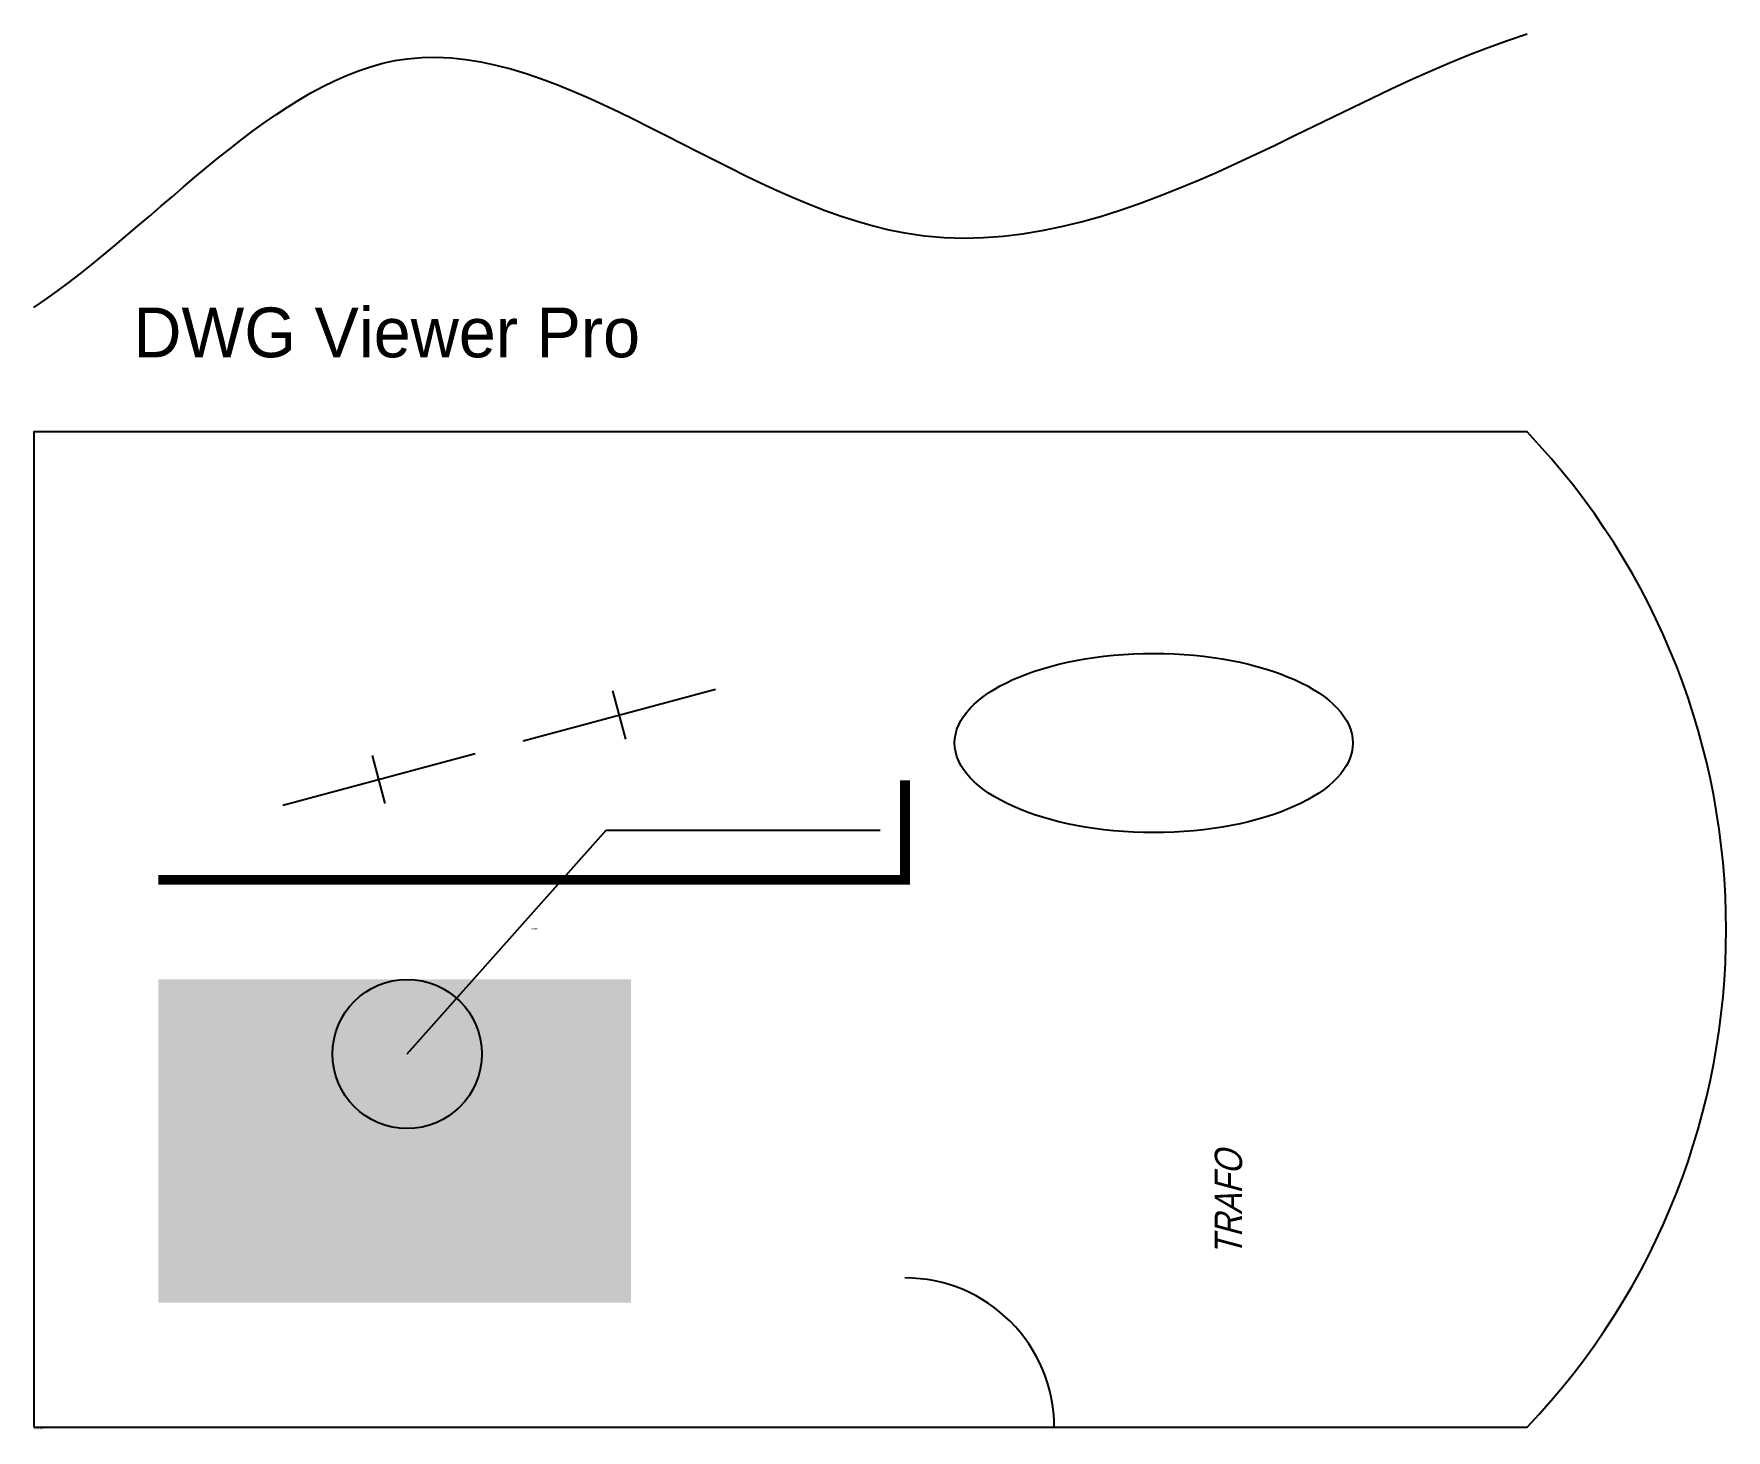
# Model space of a CAD drawing. Extents: x 0 to 136, y 0 to 112.
import ezdxf
from ezdxf.enums import TextEntityAlignment as Align

# ---------------------------------------------------------------- set-up
doc = ezdxf.new("R2010")
doc.units = 0
for name, color, linetype in [('COLUMNS', 5, 'Continuous'), ('HATCH', 4, 'Continuous'), ('SITE', 2, 'Continuous'), ('TEXT', 3, 'Continuous'), ('WALLS', 1, 'Continuous')]:
    doc.layers.add(name, color=color, linetype=linetype)
doc.dimstyles.get("Standard").update_dxf_attribs({"dimtxt": 0.18, "dimasz": 0.18, "dimexe": 1.25, "dimexo": 0.625, "dimtad": 1, "dimdsep": 46, "dimtxsty": 'Standard', "dimsah": 1, "dimcen": 0.09, "dimadec": 0, "dimazin": 0, "dimtfac": 1, "dimtofl": 0, "dimtmove": 0, "dimatfit": 3, "dimfxl": 1, "dimarcsym": 0})

# ---------------------------------------------------------------- blocks, each defined once
blk = doc.blocks.new('WINDOW')
at = {"layer": 'WALLS'}
for p, q in [((8, -2), (8, 2)), ((0, 0), (16, 0))]:
    blk.add_line(p, q, dxfattribs=at)
blk = doc.blocks.new('PAIR')
for p in [(0, 0), (20, 0)]:
    blk.add_blockref('WINDOW', p)
blk = doc.blocks.new('*D67')
blk.add_line((0, 0), (120, 0))
at = {"layer": 'defpoints'}
for p in [(120, 14), (0, 0), (120, 0)]:
    blk.add_point(p, dxfattribs=at)
at = {"color": 0, "insert": (0, 0), "char_height": 0.18, "attachment_point": 1}
blk.add_mtext('120.00', dxfattribs=at)

msp = doc.modelspace()

# ---------------------------------------------------------------- hatches: boundary and pattern name
at = {"layer": 'HATCH'}
msp.add_hatch(color=256, dxfattribs=at).paths.add_polyline_path([(10, 10), (48, 10), (48, 36), (10, 36)], flags=0)

# ---------------------------------------------------------------- linework, layer by layer
at = {"layer": 'COLUMNS'}
msp.add_circle((30, 30), 6, dxfattribs=at)
msp.add_ellipse((90, 55), major_axis=(16, 0), ratio=0.45, dxfattribs=at)
at = {"layer": 'SITE', "const_width": 0.8}
msp.add_lwpolyline([(10, 44), (70, 44), (70, 52)], dxfattribs=at)
at = {"layer": 'SITE', "start_tangent": (30, 20), "end_tangent": (50, 16)}
msp.add_spline([(0, 90), (30, 110), (70, 96), (120, 112)], degree=1, dxfattribs=at)
at = {"layer": 'WALLS'}
msp.add_lwpolyline([(0, 0), (120, 0, 0.4), (120, 80), (0, 80)], format="xyb", close=True, dxfattribs=at)
msp.add_arc((70, 0), 12, 0, 90, dxfattribs=at)

# ---------------------------------------------------------------- block references
at = {"layer": 'WALLS', "rotation": 15}
msp.add_blockref('PAIR', (20, 50), dxfattribs=at)

# ---------------------------------------------------------------- texts
at = {"layer": 'TEXT'}
for s, height, p in [('DWG Viewer Pro', 4, (8, 86)), ('etiket', 0.15, (40, 40))]:
    msp.add_text(s, height=height, dxfattribs=at).set_placement(p)
at = {"layer": 'TEXT', "oblique": 15, "width": 0.85}
msp.add_text('TRAFO', height=2.2, rotation=90, dxfattribs=at).set_placement((96, 18), align=Align.MIDDLE_CENTER)

# ---------------------------------------------------------------- dimensions: what is measured, and where the dimension line sits
at = {"layer": 'TEXT'}
dim = msp.add_linear_dim(base=(120, 14), p1=(0, 0), p2=(120, 0), dimstyle='Standard', override={"dimpost": '<>'}, dxfattribs=at)
dim.commit()
dim.dimension.update_dxf_attribs({"geometry": '*D67', "text_midpoint": (0, 0)})

# ---------------------------------------------------------------- leaders
at = {"layer": 'TEXT', "has_arrowhead": 0}
msp.add_leader([(30, 30), (46, 48), (68, 48)], dimstyle='Standard', dxfattribs=at)

doc.saveas('drawing.dxf')
